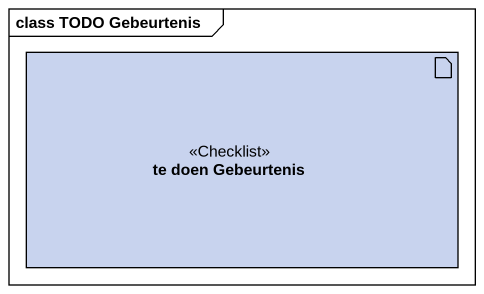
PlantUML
@startuml
mainframe class TODO Gebeurtenis
artifact "te doen Gebeurtenis" as te_doen_Gebeurtenis <<Checklist>> #C8D3EE
@enduml
